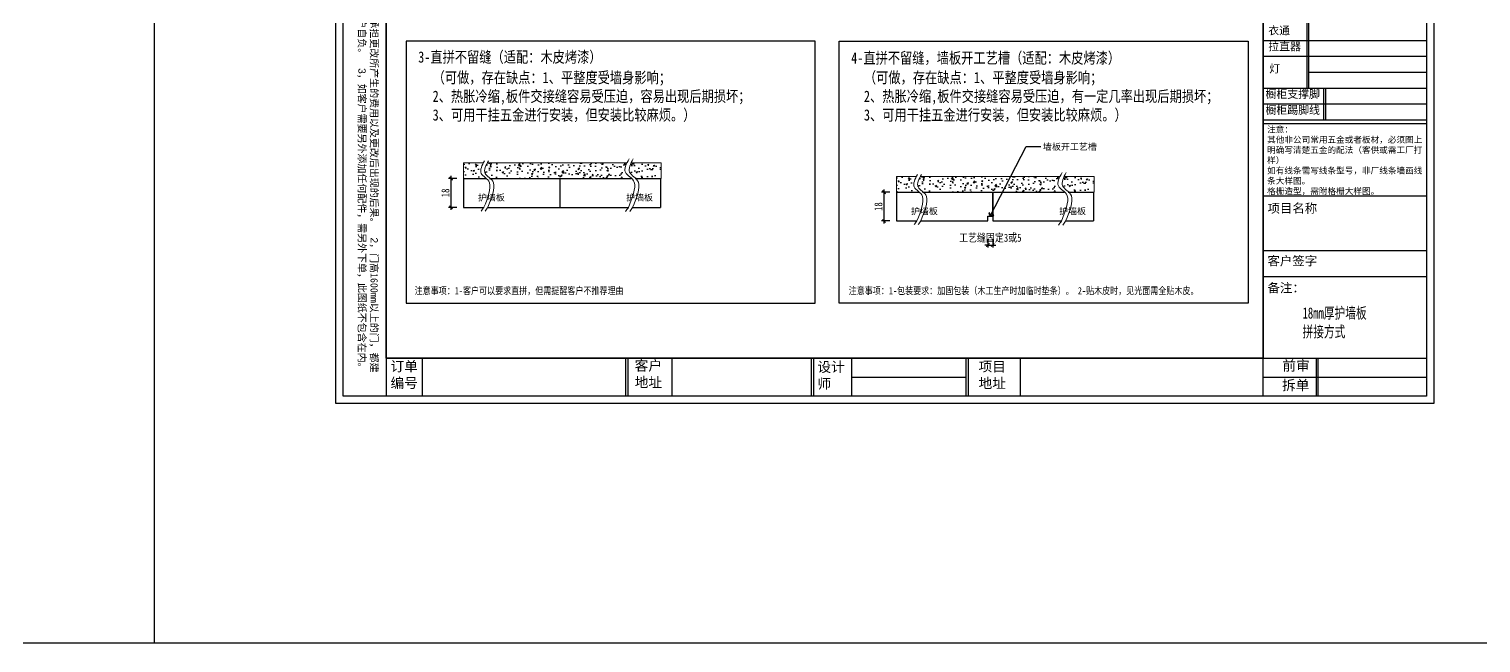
# Model space of a CAD drawing. Header units: millimetres. Extents: x 4862 to 20554, y 7569 to 11262.
# Drawn here: x 5769 to 6676, y 7569 to 7953 of the extents above; entities that cross this region are included whole.
import ezdxf
from ezdxf.enums import TextEntityAlignment as Align

# ---------------------------------------------------------------- set-up
doc = ezdxf.new("R2010")
doc.units = ezdxf.units.MM
doc.layers.add('0 @ 1', color=7, linetype='Continuous')
doc.styles.get("Standard").update_dxf_attribs({"font": 'arial.ttf'})
doc.styles.add('宋体', font='SimSun.ttf')
doc.styles.add('家具尺寸文字', font='SimSun.ttf', dxfattribs={"width": 0.8})
doc.styles.add('黑石雅黑', font='Microsoft YaHei.ttf')
doc.dimstyles.new('副本 固装比例2', dxfattribs={"dimscale": 2, "dimtxt": 2.5, "dimasz": 1, "dimexe": 0.8, "dimexo": 1.2, "dimgap": 0.5, "dimtad": 1, "dimdec": 0, "dimdsep": 46, "dimtxsty": '家具尺寸文字', "dimblk": 'ARCHTICK', "dimcen": 0, "dimdle": 0.8, "dimclrd": 8, "dimclre": 8, "dimclrt": 2, "dimadec": 1, "dimazin": 2, "dimtfac": 1, "dimtdec": 0, "dimtix": 1, "dimtmove": 2, "dimatfit": 2, "dimfxl": 0, "dimtolj": 1, "dimtzin": 0, "dimarcsym": 0})
doc.dimstyles.new('深化(A1)1：1', dxfattribs={"dimtxt": 3, "dimasz": 1, "dimexe": 1.5, "dimexo": 1, "dimgap": 1, "dimtad": 1, "dimdec": 0, "dimrnd": 5, "dimdsep": 46, "dimtxsty": '黑石雅黑', "dimblk": 'ARCHTICK', "dimcen": 1, "dimclrd": 44, "dimclre": 44, "dimclrt": 50, "dimadec": 0, "dimazin": 2, "dimtfac": 1, "dimtdec": 0, "dimtix": 1, "dimtmove": 2, "dimatfit": 3, "dimldrblk": 'hl_arrow2', "dimfxl": 0, "dimtolj": 1, "dimarcsym": 0})

# ---------------------------------------------------------------- blocks, each defined once
blk = doc.blocks.new('A$C398a0407')
for p, q in [((443, 6784), (443, 64)), ((8134, 64), (8134, 6784)), ((8517, 3740), (8517, 3044)), ((8533, 3740), (8533, 3044)), ((8134, 3183), (9568, 3183)), ((8134, 3183), (9568, 3183)), ((8134, 3044), (9568, 3044)), ((8134, 3044), (9568, 3044)), ((8517, 3044), (8517, 2766)), ((8533, 3044), (8533, 2766)), ((8533, 2905), (9568, 2905)), ((8134, 2766), (9568, 2766)), ((8664, 2766), (8664, 2488)), ((8681, 2766), (8681, 2488)), ((8134, 2627), (9568, 2627)), ((8134, 2627), (9568, 2627)), ((8134, 2488), (9568, 2488)), ((8134, 2454), (9568, 2454)), ((8134, 2454), (9568, 2454)), ((8134, 2454), (9568, 2454)), ((8134, 1820), (9568, 1820)), ((8134, 1343), (9568, 1343)), ((8134, 1113), (9568, 1113)), ((443, 399), (9568, 399)), ((757, 399), (757, 64)), ((2542, 399), (2542, 64)), ((2562, 399), (2562, 64)), ((2949, 399), (2949, 64)), ((4170, 399), (4170, 64)), ((4190, 399), (4190, 64)), ((4523, 399), (4523, 64)), ((5527, 399), (5527, 64)), ((5547, 399), (5547, 64)), ((6003, 399), (6003, 64)), ((8599, 399), (8599, 64)), ((8615, 399), (8615, 64)), ((4523, 232), (5527, 232)), ((8134, 232), (9568, 232))]:
    blk.add_line(p, q)
for points in [[(9632, 0), (0, 0), (0, 6848), (9632, 6848)], [(9568, 64), (64, 64), (64, 6784), (9568, 6784)]]:
    blk.add_lwpolyline(points, close=True)
at = {"color": 8, "insert": (369, 272), "char_height": 64, "width": 5497.15, "attachment_point": 3, "rotation": 270}
blk.add_mtext('1, {\\fSimSun|b0|i0|c134|p2;此图纸为最终生产图，一经确认，不得修改，否则客户自行承担更改所产生的费用以及更改后出现的后果。  }2{\\fSimSun|b0|i0|c134|p2;，门高1600mm以上的门，都建议加拉直器。本公司不强制加，但：是变形责任客户自负。  }3{\\fSimSun|b0|i0|c134|p2;，如客户需要另外添加任何配件，需另外下单，此图纸不包含在内。}', dxfattribs=at)
at = {"color": 8, "attachment_point": 1, "style": '宋体'}
for s, width, gutter_width, insert, char_height in [('衣通', 580.46, 12.2, (8180, 3305), 70), ('拉直器', 580.46, 12.2, (8180, 3166), 70), ('灯', 580.46, 12.2, (8189, 2971), 70), ('橱柜支撑脚', 580.46, 12.2, (8156, 2748), 70), ('橱柜踢脚线', 580.46, 12.2, (8156, 2608), 70), ('订单\\P编号', 596.49, 12.5, (480, 371), 88), ('客户\\P地址', 596.49, 12.5, (2622, 377), 88), ('前审', 479.72, 10.1, (8304, 377), 88), ('设计\\P师', 596.49, 12.5, (4225, 365), 88), ('项目\\P地址', 596.49, 12.5, (5639, 369), 88), ('拆单', 479.72, 10.1, (8301, 205), 88)]:
    blk.add_mtext_dynamic_manual_height_columns(s, width=width, gutter_width=gutter_width, heights=[0], dxfattribs=dict(at, insert=insert, char_height=char_height))
at = {"insert": (8170, 2430), "char_height": 54.04, "attachment_point": 1, "style": '宋体'}
blk.add_mtext_dynamic_manual_height_columns('{\\fMicrosoft YaHei|b0|i0|c134|p34;\\C2;注意：\\P其他非公司常用五金或者板材，必须图上明确写清楚五金的配法（客供或需工厂打样）\\P如有线条需写线条型号，非厂线条墙画线条大样图。\\P格栅造型，需附格栅大样图。}', width=1407.05, gutter_width=8.44, heights=[0], dxfattribs=at)
at = {"layer": '0 @ 1', "color": 30, "char_height": 80, "width": 452.34, "attachment_point": 1}
for s, insert in [('{\\fSimSun|b0|i0|c134|p2;项目名称}', (8173, 1752)), ('{\\fSimSun|b0|i0|c134|p2;客户签字}', (8173, 1291)), ('{\\fSimSun|b0|i0|c134|p2;备注：}', (8173, 1054))]:
    blk.add_mtext(s, dxfattribs=dict(at, insert=insert))
blk = doc.blocks.new('_ArchTick')
at = {"color": 0, "linetype": 'ByBlock', "const_width": 0.4}
blk.add_lwpolyline([(-0.5, -0.5), (0.5, 0.5)], dxfattribs=at)
blk = doc.blocks.new('*D184')
at = {"color": 8, "lineweight": -2, "transparency": 16777216}
for p, q in [((6036.59, 7859.32), (6031.39, 7859.32)), ((6032.99, 7839.72), (6032.99, 7860.92)), ((6036.59, 7841.32), (6031.39, 7841.32))]:
    blk.add_line(p, q, dxfattribs=at)
at = {"layer": 'Defpoints', "color": 0, "transparency": 16777216}
for p in [(6032.99, 7859.32), (6040.87, 7859.32), (6040.87, 7841.32)]:
    blk.add_point(p, dxfattribs=at)
at = {"color": 8, "lineweight": -2, "transparency": 16777216, "xscale": 2, "yscale": 2, "zscale": 2}
for p, rotation in [((6032.99, 7859.32), 90), ((6032.99, 7841.32), 270)]:
    blk.add_blockref('_ArchTick', p, dxfattribs=dict(at, rotation=rotation))
at = {"color": 2, "transparency": 16777216, "insert": (6029.49, 7850.32), "char_height": 5, "attachment_point": 5, "rotation": 90, "style": '家具尺寸文字'}
blk.add_mtext('\\A1;18', dxfattribs=at)
blk = doc.blocks.new('*D185')
at = {"color": 8, "lineweight": -2, "transparency": 16777216}
for p, q in [((6307.09, 7850.81), (6301.89, 7850.81)), ((6303.49, 7831.21), (6303.49, 7852.41)), ((6307.09, 7832.81), (6301.89, 7832.81))]:
    blk.add_line(p, q, dxfattribs=at)
at = {"layer": 'Defpoints', "color": 0, "transparency": 16777216}
for p in [(6303.49, 7850.81), (6311.37, 7850.81), (6311.37, 7832.81)]:
    blk.add_point(p, dxfattribs=at)
at = {"color": 8, "lineweight": -2, "transparency": 16777216, "xscale": 2, "yscale": 2, "zscale": 2}
for p, rotation in [((6303.49, 7850.81), 90), ((6303.49, 7832.81), 270)]:
    blk.add_blockref('_ArchTick', p, dxfattribs=dict(at, rotation=rotation))
at = {"color": 2, "transparency": 16777216, "insert": (6299.99, 7841.81), "char_height": 5, "attachment_point": 5, "rotation": 90, "style": '家具尺寸文字'}
blk.add_mtext('\\A1;18', dxfattribs=at)
blk = doc.blocks.new('hl_arrow2')
at = {"color": 2}
blk.add_line((-0.22, 0), (-1, 0), dxfattribs=at)
blk.add_lwpolyline([(-0.22, 0), (-0.86, -0.69), (-0.65, -0.86), (0, 0), (-0.65, 0.86), (-0.86, 0.69)], close=True, dxfattribs=at)
for points in [[(-0.86, 0.69), (-0.65, 0.86), (-0.22, 0), (0, 0)], [(-0.86, -0.69), (-0.65, -0.86), (-0.22, 0), (0, 0)]]:
    blk.add_solid(points, dxfattribs=at)
blk = doc.blocks.new('*D170')
at = {"color": 8, "lineweight": -2, "transparency": 16777216}
for p, q in [((6368.37, 7821.37), (6368.37, 7816.17)), ((6371.37, 7821.37), (6371.37, 7816.17)), ((6368.37, 7817.77), (6366.37, 7817.77)), ((6368.37, 7817.77), (6371.37, 7817.77)), ((6371.37, 7817.77), (6373.37, 7817.77))]:
    blk.add_line(p, q, dxfattribs=at)
at = {"layer": 'Defpoints', "color": 0, "transparency": 16777216}
for p in [(6368.37, 7832.81), (6371.37, 7832.81), (6371.37, 7817.77)]:
    blk.add_point(p, dxfattribs=at)
at = {"color": 8, "lineweight": -2, "transparency": 16777216, "xscale": 2, "yscale": 2, "zscale": 2}
blk.add_blockref('_ArchTick', (6368.37, 7817.77), dxfattribs=at)
at = {"color": 8, "lineweight": -2, "transparency": 16777216, "xscale": 2, "yscale": 2, "zscale": 2, "rotation": 180}
blk.add_blockref('_ArchTick', (6371.37, 7817.77), dxfattribs=at)
at = {"color": 2, "transparency": 16777216, "insert": (6369.87, 7822.06), "char_height": 5, "attachment_point": 5, "style": '家具尺寸文字'}
blk.add_mtext('\\A1;工艺缝固定3或5', dxfattribs=at)
blk = doc.blocks.new('A$Caecb7373')
at = {"color": 1}
blk.add_lwpolyline([(0, 821.76), (1155.84, 821.76), (1155.84, 0), (0, 0)], close=True, dxfattribs=at)

msp = doc.modelspace()

# ---------------------------------------------------------------- hatches: boundary and pattern name
h = msp.add_hatch()
h.set_pattern_fill('AR-CONC', color=8, scale=0.05)
h.set_pattern_definition([(50, (-36362.064, 46935.88), (9.10923345, -0.7969543), [0.9525, -10.4775]), (355, (-36362.064, 46935.88), (-1.762171, 9.5528423), [0.762, -8.3820292]), (100.451445, (-36361.305, 46935.814), (7.3470624, 8.7558876), [0.8095004, -8.9045122]), (46.1842, (-36362.064, 46938.42), (13.553952, -2.1021164), [1.42875, -15.71625]), (96.635558, (-36360.934, 46938.245), (11.8702067, 12.3713062), [1.214251, -13.3567804]), (351.18415, (-36362.064, 46938.42), (11.8702067, 12.3713062), [1.1429984, -12.5729866]), (21, (-36360.794, 46937.785), (7.5807196, -5.1132599), [0.9525, -10.4775]), (326, (-36360.794, 46937.785), (3.0901014, 9.2093983), [0.762, -8.382]), (71.451445, (-36360.162, 46937.359), (10.670821, 4.0961384), [0.8095004, -8.9044969]), (37.5, (-36362.064, 46935.88), (0.15443016, 4.22775194), [0, -8.2804, 0, -8.509, 0, -8.41375]), (7.5, (-36362.064, 46935.88), (3.34098313, 5.00902874), [0, -4.8514, 0, -8.0899, 0, -3.20675]), (327.5, (-36364.896, 46935.88), (6.77952976, -0.2864372), [0, -3.175, 0, -9.906, 0, -13.1445]), (317.5, (-36366.166, 46935.88), (7.40645907, 1.27132455), [0, -4.1275, 0, -6.5786, 0, -9.3345])])
edge = h.paths.add_edge_path()
edge.add_spline(control_points=[(6054.639, 7859.319), (6053.494, 7860.341), (6050.379, 7863.016), (6051.962, 7866.734), (6053.22, 7869.092)], knot_values=[0.6398787, 0.6398787, 0.6398787, 0.6398787, 2.7757954, 6.2218471, 6.2218471, 6.2218471, 6.2218471], degree=3, periodic=0)
edge.add_line((6053.22, 7869.092), (6040.866, 7869.092))
edge.add_line((6040.866, 7869.092), (6040.866, 7859.319))
edge.add_line((6040.866, 7859.319), (6054.639, 7859.319))
edge = h.paths.add_edge_path()
edge.add_spline(control_points=[(6145.48, 7859.319), (6144.125, 7860.569), (6140.644, 7863.251), (6141.851, 7866.974), (6142.894, 7869.092)], knot_values=[1.1231282, 1.1231282, 1.1231282, 1.1231282, 3.5881236, 6.5509258, 6.5509258, 6.5509258, 6.5509258], degree=3, periodic=0)
edge.add_line((6142.894, 7869.092), (6055.696, 7869.092))
edge.add_spline(control_points=[(6055.696, 7869.092), (6054.438, 7866.734), (6052.855, 7863.016), (6055.97, 7860.341), (6057.115, 7859.319)], knot_values=[0.6398787, 0.6398787, 0.6398787, 0.6398787, 4.0859304, 6.2218471, 6.2218471, 6.2218471, 6.2218471], degree=3, periodic=0)
edge.add_line((6057.115, 7859.319), (6145.48, 7859.319))
edge = h.paths.add_edge_path()
edge.add_line((6164.189, 7869.092), (6145.507, 7869.092))
edge.add_spline(control_points=[(6145.507, 7869.092), (6144.464, 7866.974), (6143.257, 7863.251), (6146.738, 7860.569), (6148.094, 7859.319)], knot_values=[1.1231282, 1.1231282, 1.1231282, 1.1231282, 4.0859304, 6.5509258, 6.5509258, 6.5509258, 6.5509258], degree=3, periodic=0)
edge.add_line((6148.094, 7859.319), (6164.189, 7859.319))
edge.add_line((6164.189, 7859.319), (6164.189, 7869.092))
h = msp.add_hatch()
h.set_pattern_fill('AR-CONC', color=8, scale=0.05)
h.set_pattern_definition([(50, (-36091.568, 46927.369), (9.10923345, -0.7969543), [0.9525, -10.4775]), (355, (-36091.568, 46927.369), (-1.762171, 9.5528423), [0.762, -8.3820292]), (100.451445, (-36090.809, 46927.303), (7.3470624, 8.7558876), [0.8095004, -8.9045122]), (46.1842, (-36091.568, 46929.909), (13.553952, -2.1021164), [1.42875, -15.71625]), (96.635558, (-36090.438, 46929.734), (11.8702067, 12.3713062), [1.214251, -13.3567804]), (351.18415, (-36091.568, 46929.91), (11.8702067, 12.3713062), [1.1429984, -12.5729866]), (21, (-36090.298, 46929.274), (7.5807196, -5.1132599), [0.9525, -10.4775]), (326, (-36090.298, 46929.274), (3.0901014, 9.2093983), [0.762, -8.382]), (71.451445, (-36089.666, 46928.848), (10.670821, 4.0961384), [0.8095004, -8.9044969]), (37.5, (-36091.5678, 46927.3693), (0.15443016, 4.22775194), [0, -8.2804, 0, -8.509, 0, -8.41375]), (7.5, (-36091.568, 46927.3693), (3.34098313, 5.00902874), [0, -4.8514, 0, -8.0899, 0, -3.20675]), (327.5, (-36094.4, 46927.3693), (6.77952976, -0.2864372), [0, -3.175, 0, -9.906, 0, -13.1445]), (317.5, (-36095.67, 46927.3693), (7.40645907, 1.27132455), [0, -4.1275, 0, -6.5786, 0, -9.3345])])
edge = h.paths.add_edge_path()
edge.add_spline(control_points=[(6325.135, 7850.808), (6323.99, 7851.831), (6320.875, 7854.505), (6322.458, 7858.224), (6323.716, 7860.581)], knot_values=[0.6398787, 0.6398787, 0.6398787, 0.6398787, 2.7757954, 6.2218471, 6.2218471, 6.2218471, 6.2218471], degree=3, periodic=0)
edge.add_line((6323.716, 7860.581), (6311.362, 7860.581))
edge.add_line((6311.362, 7860.581), (6311.362, 7850.808))
edge.add_line((6311.362, 7850.808), (6325.135, 7850.808))
edge = h.paths.add_edge_path()
edge.add_spline(control_points=[(6415.976, 7850.808), (6414.621, 7852.058), (6411.14, 7854.74), (6412.347, 7858.464), (6413.39, 7860.581)], knot_values=[1.1231282, 1.1231282, 1.1231282, 1.1231282, 3.5881236, 6.5509258, 6.5509258, 6.5509258, 6.5509258], degree=3, periodic=0)
edge.add_line((6413.39, 7860.581), (6326.192, 7860.581))
edge.add_spline(control_points=[(6326.192, 7860.581), (6324.934, 7858.224), (6323.351, 7854.505), (6326.466, 7851.831), (6327.611, 7850.808)], knot_values=[0.6398787, 0.6398787, 0.6398787, 0.6398787, 4.0859304, 6.2218471, 6.2218471, 6.2218471, 6.2218471], degree=3, periodic=0)
edge.add_line((6327.611, 7850.808), (6415.976, 7850.808))
edge = h.paths.add_edge_path()
edge.add_line((6434.685, 7860.581), (6416.003, 7860.581))
edge.add_spline(control_points=[(6416.003, 7860.581), (6414.96, 7858.464), (6413.753, 7854.74), (6417.234, 7852.058), (6418.59, 7850.808)], knot_values=[1.1231282, 1.1231282, 1.1231282, 1.1231282, 4.0859304, 6.5509258, 6.5509258, 6.5509258, 6.5509258], degree=3, periodic=0)
edge.add_line((6418.59, 7850.808), (6434.685, 7850.808))
edge.add_line((6434.685, 7850.808), (6434.685, 7860.581))

# ---------------------------------------------------------------- linework, layer by layer
for p, q in [((5847.803, 7569.359), (5847.803, 11261.691)), ((6371.371, 7835.808), (6371.371, 7850.808)), ((4862.317, 7569.359), (20477.138, 7569.359))]:
    msp.add_line(p, q)
at = {"lineweight": 30}
for p, q in [((6040.866, 7859.319), (6054.639, 7859.319)), ((6040.866, 7859.319), (6040.866, 7841.319)), ((6057.115, 7859.319), (6145.48, 7859.319)), ((6100.868, 7859.319), (6100.868, 7841.319)), ((6100.868, 7859.319), (6100.868, 7841.319)), ((6148.094, 7859.319), (6163.87, 7859.319)), ((6163.87, 7859.319), (6163.87, 7841.319)), ((6311.369, 7850.808), (6325.142, 7850.808)), ((6311.369, 7850.808), (6311.369, 7832.808)), ((6327.618, 7850.808), (6415.983, 7850.808)), ((6371.371, 7850.808), (6371.371, 7832.808)), ((6371.371, 7850.808), (6371.371, 7832.808)), ((6418.597, 7850.808), (6434.373, 7850.808)), ((6434.373, 7850.808), (6434.373, 7832.808)), ((6040.866, 7841.319), (6053.493, 7841.319)), ((6055.969, 7841.319), (6100.868, 7841.319)), ((6100.868, 7841.319), (6143.837, 7841.319)), ((6146.45, 7841.319), (6163.87, 7841.319)), ((6311.369, 7832.808), (6323.996, 7832.808)), ((6326.472, 7832.808), (6368.371, 7832.808)), ((6371.371, 7832.808), (6414.34, 7832.808)), ((6416.954, 7832.808), (6434.373, 7832.808))]:
    msp.add_line(p, q, dxfattribs=at)
for points in [[(6540.247, 7747.243), (5992.546, 7747.243), (5992.546, 8185.07), (6540.247, 8185.07)], [(6004.909, 7781.399), (6260.412, 7781.399), (6260.412, 7945.151), (6004.909, 7945.151)], [(6530.915, 7781.399), (6275.412, 7781.399), (6275.412, 7945.151), (6530.915, 7945.151)]]:
    msp.add_lwpolyline(points, close=True)
at = {"color": 251, "lineweight": 13, "true_color": 0x636466}
for points in [[(6053.22, 7869.092), (6040.866, 7869.092), (6040.866, 7859.319), (6054.639, 7859.319)], [(6142.894, 7869.092), (6055.696, 7869.092)], [(6148.094, 7859.319), (6164.189, 7859.319), (6164.189, 7869.092), (6145.507, 7869.092)], [(6323.723, 7860.581), (6311.369, 7860.581), (6311.369, 7850.808), (6325.142, 7850.808)], [(6413.397, 7860.581), (6326.199, 7860.581)], [(6418.597, 7850.808), (6434.692, 7850.808), (6434.692, 7860.581), (6416.01, 7860.581)]]:
    msp.add_lwpolyline(points, dxfattribs=at)
msp.add_lwpolyline([(6368.371, 7832.808), (6368.371, 7835.808), (6371.371, 7835.808)])
at = {"lineweight": 5}
for points, knots in [([(6053.939, 7870.41), (6052.387, 7867.501), (6049.332, 7861.78), (6060.111, 7857.902), (6055.898, 7847.297), (6053.56, 7841.413), (6053.537, 7841.381), (6053.515, 7841.35), (6053.493, 7841.319), (6052.954, 7840.558), (6052.415, 7839.798), (6051.876, 7839.038)], [0, 0, 0, 0, 4.0859304, 8.0369645, 12.9613347, 12.9613347, 12.9613347, 13.0082078, 13.0082078, 13.0082078, 14.1436032, 14.1436032, 14.1436032, 14.1436032]), ([(6056.416, 7870.41), (6054.863, 7867.501), (6051.808, 7861.78), (6062.587, 7857.902), (6058.374, 7847.297), (6056.036, 7841.413), (6056.014, 7841.381), (6055.991, 7841.35), (6055.969, 7841.319), (6055.428, 7840.556), (6054.887, 7839.793), (6054.347, 7839.03)], [0, 0, 0, 0, 4.0859304, 8.0369645, 12.9613347, 12.9613347, 12.9613347, 13.0082078, 13.0082078, 13.0082078, 14.147358, 14.147358, 14.147358, 14.147358]), ([(6144.19, 7871.525), (6142.551, 7868.461), (6139.327, 7862.432), (6150.705, 7858.254), (6146.257, 7847.319), (6143.789, 7841.251), (6143.201, 7840.422), (6142.613, 7839.592), (6142.025, 7838.763)], [0, 0, 0, 0, 4.0859304, 8.0369645, 12.9613347, 12.9613347, 12.9613347, 14.1351359, 14.1351359, 14.1351359, 14.1351359]), ([(6146.804, 7871.525), (6145.165, 7868.461), (6141.941, 7862.432), (6153.318, 7858.254), (6148.871, 7847.319), (6146.403, 7841.251), (6145.813, 7840.419), (6145.223, 7839.587), (6144.632, 7838.755)], [0, 0, 0, 0, 4.0859304, 8.0369645, 12.9613347, 12.9613347, 12.9613347, 14.1388907, 14.1388907, 14.1388907, 14.1388907]), ([(6324.443, 7861.899), (6322.89, 7858.99), (6319.835, 7853.269), (6330.615, 7849.392), (6326.401, 7838.786), (6324.063, 7832.902), (6324.041, 7832.871), (6324.018, 7832.839), (6323.996, 7832.808), (6323.457, 7832.048), (6322.918, 7831.287), (6322.379, 7830.527)], [0, 0, 0, 0, 4.0859304, 8.0369645, 12.9613347, 12.9613347, 12.9613347, 13.0082078, 13.0082078, 13.0082078, 14.1436032, 14.1436032, 14.1436032, 14.1436032]), ([(6326.919, 7861.899), (6325.366, 7858.99), (6322.312, 7853.269), (6333.091, 7849.392), (6328.877, 7838.786), (6326.539, 7832.902), (6326.517, 7832.871), (6326.494, 7832.839), (6326.472, 7832.808), (6325.931, 7832.045), (6325.391, 7831.282), (6324.85, 7830.52)], [0, 0, 0, 0, 4.0859304, 8.0369645, 12.9613347, 12.9613347, 12.9613347, 13.0082078, 13.0082078, 13.0082078, 14.147358, 14.147358, 14.147358, 14.147358]), ([(6414.693, 7863.015), (6413.054, 7859.95), (6409.83, 7853.922), (6421.208, 7849.743), (6416.76, 7838.808), (6414.292, 7832.741), (6413.704, 7831.911), (6413.116, 7831.082), (6412.528, 7830.252)], [0, 0, 0, 0, 4.0859304, 8.0369645, 12.9613347, 12.9613347, 12.9613347, 14.1351359, 14.1351359, 14.1351359, 14.1351359]), ([(6417.307, 7863.015), (6415.668, 7859.95), (6412.444, 7853.922), (6423.821, 7849.743), (6419.374, 7838.808), (6416.906, 7832.741), (6416.316, 7831.908), (6415.726, 7831.076), (6415.136, 7830.244)], [0, 0, 0, 0, 4.0859304, 8.0369645, 12.9613347, 12.9613347, 12.9613347, 14.1388907, 14.1388907, 14.1388907, 14.1388907])]:
    msp.add_open_spline(points, degree=3, knots=knots, dxfattribs=at)

# ---------------------------------------------------------------- block references
at = {"xscale": 0.07121552266649725, "yscale": 0.07121552266649725, "zscale": 0.07121552266649725}
msp.add_blockref('A$C398a0407', (5960.981, 7718.828), dxfattribs=at)
at = {"color": 1, "xscale": 0.593462688887471, "yscale": 0.593462688887471, "zscale": 0.593462688887471}
msp.add_blockref('A$Caecb7373', (5960.981, 7718.828), dxfattribs=at)

# ---------------------------------------------------------------- texts
at = {"color": 50, "style": '家具尺寸文字', "width": 0.8}
for s, p in [('3-直拼不留缝（适配：木皮烤漆）', (6012.458, 7935.177)), ('4-直拼不留缝，墙板开工艺槽（适配：木皮烤漆）', (6282.961, 7934.596))]:
    msp.add_text(s, height=7, dxfattribs=at).set_placement(p, align=Align.MIDDLE_LEFT)
at = {"style": '黑石雅黑'}
for s, p in [('墙板开工艺槽', (6402.828, 7877.129)), ('护墙板', (6049.812, 7845.442)), ('护墙板', (6142.366, 7845.442)), ('护墙板', (6320.315, 7836.931)), ('护墙板', (6412.87, 7836.931))]:
    msp.add_text(s, height=4, dxfattribs=at).set_placement(p)
at = {"color": 4, "char_height": 7, "attachment_point": 1, "style": '家具尺寸文字'}
for s, insert, width in [('（可做，存在缺点：1、平整度受墙身影响；\\P2、热胀冷缩,板件交接缝容易受压迫，容易出现后期损坏；\\P3、可用干挂五金进行安装，但安装比较麻烦。） ', (6021.482, 7925.861), 212.82614), ('（可做，存在缺点：1、平整度受墙身影响；\\P2、热胀冷缩,板件交接缝容易受压迫，有一定几率出现后期损坏；\\P3、可用干挂五金进行安装，但安装比较麻烦。） ', (6290.924, 7925.861), 231.5988)]:
    msp.add_mtext(s, dxfattribs=dict(at, insert=insert, width=width))
at = {"color": 6, "char_height": 4.48, "attachment_point": 1, "style": '家具尺寸文字'}
for s, insert, width in [('注意事项：1-客户可以要求直拼，但需提醒客户不推荐理由', (6010.233, 7791.507), 204.29551), ('注意事项：1-包装要求：加固包装（木工生产时加临时垫条）。 2-贴木皮时，见光面需全贴木皮。', (6281.425, 7791.532), 284.22117)]:
    msp.add_mtext(s, dxfattribs=dict(at, insert=insert, width=width))
at = {"insert": (6564.933, 7778.88), "char_height": 7, "width": 103.51592, "attachment_point": 1, "style": '宋体'}
msp.add_mtext('{\\W0.7;\\C4;18mm厚护墙板\\P拼接方式}', dxfattribs=at)

# ---------------------------------------------------------------- dimensions: what is measured, and where the dimension line sits
for base, p1, p2, picture, middle in [((6032.989, 7859.319), (6040.866, 7841.319), (6040.866, 7859.319), '*D184', (6029.489, 7850.319)), ((6303.492, 7850.808), (6311.369, 7832.808), (6311.369, 7850.808), '*D185', (6299.992, 7841.808))]:
    dim = msp.add_linear_dim(base=base, p1=p1, p2=p2, angle=90, dimstyle='副本 固装比例2')
    dim.commit()
    dim.dimension.update_dxf_attribs({"geometry": picture, "text_midpoint": middle})
dim = msp.add_linear_dim(base=(6371.371, 7817.773), p1=(6368.371, 7832.808), p2=(6371.371, 7832.808), text='工艺缝固定3或5', dimstyle='副本 固装比例2')
dim.commit()
dim.dimension.update_dxf_attribs({"geometry": '*D170', "text_midpoint": (6369.871, 7822.055)})

# ---------------------------------------------------------------- leaders
at = {"ltscale": 500}
msp.add_leader([(6369.871, 7835.808), (6392.322, 7879.249), (6401.455, 7879.249)], dimstyle='深化(A1)1：1', override={"dimasz": 2, "dimgap": 1, "dimtad": 0}, dxfattribs=at)

doc.saveas('drawing.dxf')
